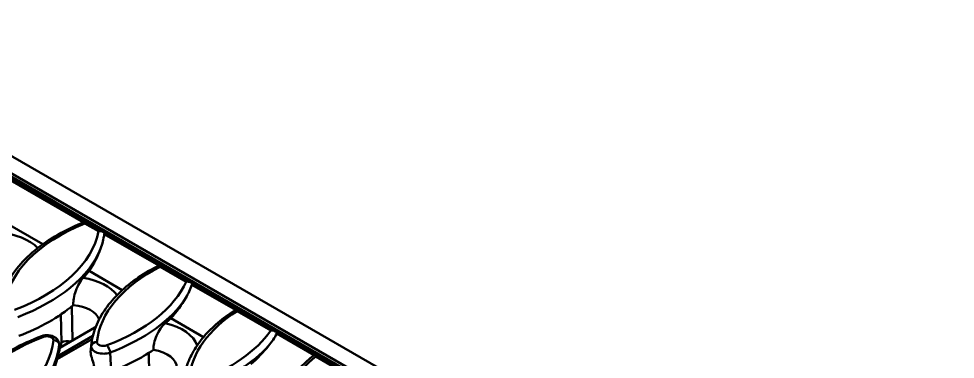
# Model space of a CAD drawing. Header units: millimetres. Extents: x 0 to 2219, y -32 to 1188.
# Drawn here: x 274.9 to 370.5, y 201 to 235.8 of the extents above; entities that cross this region are included whole.
import ezdxf

# ---------------------------------------------------------------- set-up
doc = ezdxf.new("R2010")
doc.units = ezdxf.units.MM
doc.header["$LTSCALE"] = 2
doc.layers.add('Sichtbar (ISO)', color=7, linetype='Continuous', lineweight=50)
doc.layers.add('Sichtbar schmal (ISO)', color=7, linetype='Continuous', lineweight=50)

msp = doc.modelspace()

# ---------------------------------------------------------------- linework, layer by layer
at = {"layer": 'Sichtbar (ISO)'}
for p, q in [((391.2896, 154.1523), (249.8683, 235.802)), ((270.2754, 221.897), (278.6758, 217.047)), ((278.6412, 217.0629), (270.3028, 221.8771)), ((270.3621, 221.6095), (281.7246, 215.0494)), ((277.3684, 212.7396), (273.5194, 214.9618)), ((283.5179, 214.014), (281.7246, 215.0494)), ((283.7167, 213.8992), (283.5179, 214.014)), ((283.7167, 213.8992), (289.3664, 210.6374)), ((292.4749, 208.8427), (289.3664, 210.6374)), ((285.4834, 208.0544), (282.0898, 210.0137)), ((292.7094, 208.7073), (292.4749, 208.8427)), ((292.7094, 208.7073), (297.1875, 206.1218)), ((301.1466, 203.8361), (297.1876, 206.1218)), ((297.1876, 206.1218), (297.1876, 206.1218)), ((293.785, 203.2615), (290.4437, 205.1905)), ((279.0989, 202.1552), (282.7017, 204.2353)), ((301.4113, 203.6832), (301.1466, 203.8361)), ((301.4113, 203.6832), (305.1848, 201.5046)), ((279.0557, 202.5583), (279.106, 202.0892)), ((282.3131, 202.3855), (282.2713, 201.9965)), ((305.1868, 201.5034), (305.1853, 201.5043)), ((309.5855, 198.9639), (305.1868, 201.5034))]:
    msp.add_line(p, q, dxfattribs=at)
for centre, major_axis, ratio, start_param, end_param in [((278.7937, 217.1465), (-0.2083, -0.0079), 0.5609323, 0.7280661, 0.9476211), ((278.6097, 216.5694), (0.0141, 0.5142), 0.2834134, 5.114808, 5.9113908), ((269.267, 214.1683), (14.4333, 1.1495), 0.688854, 5.978372, 6.1289487), ((263.8208, 214.208), (-19.9384, -1.4035), 0.6188024, 2.6837761, 2.8725077), ((263.9135, 214.7051), (-19.91, 0), 0.5773503, 2.6535477, 2.7211887), ((280.0152, 209.8045), (12.9143, 2.3285), 0.6955785, 5.7517842, 5.9004544), ((273.249, 210.7154), (-19.9238, -1.4024), 0.6188024, 2.5668764, 2.7461181), ((263.9135, 213.0721), (-20.085, 0), 0.5773503, 2.1505075, 2.5410656), ((279.9898, 204.6942), (3.2, 0), 0.5773503, 0.1980753, 1.4156219), ((273.3416, 211.0763), (-19.91, 0), 0.5773503, 2.5508831, 2.604055), ((290.1647, 205.3697), (11.9062, 3.1918), 0.6712851, 5.547758, 5.696791), ((273.3416, 209.4433), (-20.085, 0), 0.5773503, 2.1505075, 2.4383975), ((287.8465, 200.1581), (3.2, 0), 0.5773503, 6.2481417, 7.5963063), ((282.6771, 207.2228), (-19.9092, -1.4014), 0.6188024, 2.4532786, 2.6265947), ((259.1995, 202.9113), (19.91, 0), 0.5773503, 6.1148977, 6.1429316)]:
    msp.add_ellipse(centre, major_axis=major_axis, ratio=ratio, start_param=start_param, end_param=end_param, dxfattribs=at)
for points, knots in [([(281.7202, 215.0497), (280.7204, 214.6598), (279.7798, 214.216), (278.0473, 213.2324), (277.2554, 212.6927), (275.8468, 211.5312), (275.23, 210.9093), (274.1952, 209.5992), (273.7773, 208.9108), (273.1617, 207.4887), (272.9645, 206.7549), (272.885, 206.0144)], [2.95021188, 2.95021188, 2.95021188, 2.95021188, 3.133187, 3.133187, 3.31616211, 3.31616211, 3.49913723, 3.49913723, 3.68211235, 3.68211235, 3.86508746, 3.86508746, 3.86508746, 3.86508746]), ([(281.6739, 214.8757), (281.674, 214.8762), (281.6741, 214.8768), (281.6807, 214.9202), (281.6874, 214.9565), (281.7004, 215.0118), (281.7068, 215.0315), (281.717, 215.0488), (281.7209, 215.0515), (281.7246, 215.0494)], [-0.00071469, -0.00071469, -0.00071469, -0.00071469, 0, 0, 0.05614574, 0.05614574, 0.11035606, 0.11035606, 0.14665166, 0.14665166, 0.14665166, 0.14665166]), ([(283.5179, 214.014), (283.4711, 214.041), (283.4176, 214.0603), (283.3159, 214.0802), (283.2697, 214.0842), (283.1742, 214.083), (283.1252, 214.0777), (283.0752, 214.0678), (283.0745, 214.0677), (283.0737, 214.0675)], [0.37004796, 0.37004796, 0.37004796, 0.37004796, 0.42048226, 0.42048226, 0.4590929, 0.4590929, 0.49811289, 0.49811289, 0.49872151, 0.49872151, 0.49872151, 0.49872151]), ([(283.6506, 213.7767), (283.6511, 213.7801), (283.6516, 213.7834), (283.6525, 213.7892), (283.653, 213.7918), (283.6537, 213.7959), (283.654, 213.7975), (283.6546, 213.8006), (283.6548, 213.8021), (283.6555, 213.8054), (283.6559, 213.8073), (283.6571, 213.8132), (283.658, 213.8171), (283.6653, 213.8476), (283.6737, 213.8686), (283.6904, 213.893), (283.6981, 213.8992), (283.7094, 213.9018), (283.7133, 213.9012), (283.7167, 213.8992)], [-0.37723627, -0.37723627, -0.37723627, -0.37723627, -0.37317926, -0.37317926, -0.3699298, -0.3699298, -0.36785471, -0.36785471, -0.3659181, -0.3659181, -0.36339902, -0.36339902, -0.35792657, -0.35792657, -0.31960397, -0.31960397, -0.29070642, -0.29070642, -0.27414611, -0.27414611, -0.27414611, -0.27414611]), ([(289.3656, 210.6374), (288.5586, 210.2393), (287.8045, 209.8025), (286.4207, 208.8604), (285.7911, 208.355), (284.6733, 207.2856), (284.1851, 206.7215), (283.3655, 205.5457), (283.0342, 204.9339), (282.5428, 203.6783), (282.3828, 203.0345), (282.3131, 202.3855)], [3.06331948, 3.06331948, 3.06331948, 3.06331948, 3.22367308, 3.22367308, 3.38402667, 3.38402667, 3.54438027, 3.54438027, 3.70473387, 3.70473387, 3.86508746, 3.86508746, 3.86508746, 3.86508746]), ([(289.3464, 210.446), (289.3464, 210.4466), (289.3465, 210.4471), (289.3489, 210.4956), (289.3516, 210.5363), (289.357, 210.5974), (289.3597, 210.6191), (289.3637, 210.6355), (289.3651, 210.6381), (289.3664, 210.6374)], [-0.00075249, -0.00075249, -0.00075249, -0.00075249, 0, 0, 0.06249259, 0.06249259, 0.1222276, 0.1222276, 0.15329503, 0.15329503, 0.15329503, 0.15329503]), ([(281.499, 209.3151), (281.4683, 209.2817), (281.4375, 209.2461), (281.264, 209.0326), (281.1231, 208.8126), (280.8721, 208.3233), (280.7622, 208.0592), (280.5962, 207.5333), (280.5375, 207.2761), (280.4848, 206.8487), (280.4774, 206.6791), (280.4844, 206.5195)], [-2.63741723, -2.63741723, -2.63741723, -2.63741723, -2.5881975, -2.5881975, -2.360308, -2.360308, -2.14360209, -2.14360209, -1.94586347, -1.94586347, -1.80675823, -1.80675823, -1.80675823, -1.80675823]), ([(292.4749, 208.8427), (292.4291, 208.8691), (292.3775, 208.889), (292.2736, 208.9141), (292.2222, 208.9207), (292.1161, 208.9239), (292.0614, 208.9204), (292.0058, 208.9118), (292.0049, 208.9117), (292.0041, 208.9116)], [0.37614005, 0.37614005, 0.37614005, 0.37614005, 0.42365803, 0.42365803, 0.46560045, 0.46560045, 0.50818732, 0.50818732, 0.50881868, 0.50881868, 0.50881868, 0.50881868]), ([(292.6, 208.6098), (292.6013, 208.6137), (292.6028, 208.6175), (292.605, 208.623), (292.6057, 208.6249), (292.607, 208.628), (292.6075, 208.6292), (292.6086, 208.6316), (292.6091, 208.6328), (292.6103, 208.6354), (292.6109, 208.6368), (292.6132, 208.6416), (292.6148, 208.6449), (292.6297, 208.6738), (292.645, 208.6925), (292.6721, 208.71), (292.6831, 208.7131), (292.699, 208.7118), (292.7045, 208.7101), (292.7094, 208.7073)], [-0.369997275, -0.369997275, -0.369997275, -0.369997275, -0.365252961, -0.365252961, -0.362832211, -0.362832211, -0.361171136, -0.361171136, -0.359550138, -0.359550138, -0.357605871, -0.357605871, -0.352805524, -0.352805524, -0.314503403, -0.314503403, -0.288599258, -0.288599258, -0.273960631, -0.273960631, -0.273960631, -0.273960631]), ([(297.1875, 206.1218), (296.5603, 205.7346), (295.9771, 205.3211), (294.9101, 204.447), (294.4263, 203.9866), (293.5682, 203.0255), (293.1939, 202.5248), (292.5647, 201.4911), (292.3098, 200.958), (291.928, 199.87), (291.8012, 199.3152), (291.7412, 198.7566)], [3.17500796, 3.17500796, 3.17500796, 3.17500796, 3.31302386, 3.31302386, 3.45103976, 3.45103976, 3.58905566, 3.58905566, 3.72707156, 3.72707156, 3.86508746, 3.86508746, 3.86508746, 3.86508746]), ([(297.2015, 205.9109), (297.2014, 205.9115), (297.2014, 205.9121), (297.1987, 205.9664), (297.1963, 206.0121), (297.1923, 206.0801), (297.1906, 206.104), (297.1886, 206.1192), (297.1881, 206.1215), (297.1876, 206.1218)], [-0.00079701, -0.00079701, -0.00079701, -0.00079701, 0, 0, 0.0700773, 0.0700773, 0.13623377, 0.13623377, 0.16112952, 0.16112952, 0.16112952, 0.16112952]), ([(289.8778, 204.6741), (289.8413, 204.6427), (289.8047, 204.609), (289.5988, 204.4068), (289.432, 204.1959), (289.1348, 203.7228), (289.0046, 203.4659), (288.8064, 202.9507), (288.7353, 202.6974), (288.6682, 202.2735), (288.6569, 202.1046), (288.662, 201.9446)], [-2.63744717, -2.63744717, -2.63744717, -2.63744717, -2.58820798, -2.58820798, -2.36030601, -2.36030601, -2.14359689, -2.14359689, -1.94586937, -1.94586937, -1.80677467, -1.80677467, -1.80677467, -1.80677467]), ([(301.1466, 203.8361), (301.1027, 203.8614), (301.0539, 203.8814), (300.9484, 203.9114), (300.8916, 203.9209), (300.774, 203.929), (300.713, 203.9275), (300.6511, 203.9204), (300.6503, 203.9203), (300.6494, 203.9202)], [0.38298223, 0.38298223, 0.38298223, 0.38298223, 0.42713138, 0.42713138, 0.47283396, 0.47283396, 0.5195031, 0.5195031, 0.52016002, 0.52016002, 0.52016002, 0.52016002]), ([(301.2675, 203.6056), (301.2677, 203.6059), (301.2678, 203.6062), (301.2701, 203.6101), (301.2722, 203.6137), (301.2753, 203.6186), (301.2763, 203.6201), (301.2779, 203.6226), (301.2786, 203.6236), (301.2799, 203.6255), (301.2805, 203.6264), (301.282, 203.6286), (301.2828, 203.6298), (301.2858, 203.6339), (301.288, 203.6368), (301.3093, 203.6637), (301.3305, 203.6799), (301.3657, 203.6921), (301.3792, 203.6931), (301.3987, 203.6892), (301.4053, 203.6867), (301.4113, 203.6832)], [-0.367232256, -0.367232256, -0.367232256, -0.367232256, -0.366895366, -0.366895366, -0.36221397, -0.36221397, -0.360233459, -0.360233459, -0.358803893, -0.358803893, -0.357504143, -0.357504143, -0.355771865, -0.355771865, -0.351403421, -0.351403421, -0.313473352, -0.313473352, -0.289142813, -0.289142813, -0.275585427, -0.275585427, -0.275585427, -0.275585427]), ([(277.2418, 203.3463), (276.217, 202.9589), (275.252, 202.5155), (273.4737, 201.5287), (272.6604, 200.9855), (271.2131, 199.8136), (270.5792, 199.185), (269.5157, 197.8586), (269.086, 197.1607), (268.4539, 195.7178), (268.2517, 194.9726), (268.171, 194.2205)], [2.93590568, 2.93590568, 2.93590568, 2.93590568, 3.12174204, 3.12174204, 3.30757839, 3.30757839, 3.49341475, 3.49341475, 3.67925111, 3.67925111, 3.86508746, 3.86508746, 3.86508746, 3.86508746]), ([(279.0557, 202.5583), (279.0457, 202.6511), (279.0196, 202.7403), (278.9417, 202.909), (278.8876, 202.9858), (278.7531, 203.1332), (278.6695, 203.197), (278.4706, 203.3153), (278.3526, 203.3613), (278.0992, 203.4279), (277.9631, 203.4451), (277.6914, 203.4477), (277.5559, 203.4333), (277.3623, 203.3873), (277.3016, 203.3689), (277.2418, 203.3463)], [0.8473015, 0.8473015, 0.8473015, 0.8473015, 1.0461813, 1.0461813, 1.2705319, 1.2705319, 1.5560441, 1.5560441, 1.9290652, 1.9290652, 2.3395873, 2.3395873, 2.7469542, 2.7469542, 2.9359057, 2.9359057, 2.9359057, 2.9359057]), ([(279.1012, 202.0502), (279.0988, 202.0421), (279.0964, 202.0338), (279.0549, 201.8884), (279.0046, 201.6764), (278.9371, 201.3993), (278.9258, 201.3528), (278.914, 201.3044)], [0.70958265, 0.70958265, 0.70958265, 0.70958265, 0.73010989, 0.73010989, 1.0546565, 1.0546565, 1.11670002, 1.11670002, 1.11670002, 1.11670002]), ([(282.6669, 199.7804), (282.6636, 199.9685), (282.6361, 200.1727), (282.5277, 200.6445), (282.4366, 200.9151), (282.338, 201.2652), (282.3109, 201.3694), (282.2712, 201.5719), (282.2589, 201.6704), (282.2552, 201.805), (282.2568, 201.8524), (282.2612, 201.8989)], [0.04336489, 0.04336489, 0.04336489, 0.04336489, 0.19996601, 0.19996601, 0.39993202, 0.39993202, 0.47560066, 0.47560066, 0.55126929, 0.55126929, 0.59299387, 0.59299387, 0.59299387, 0.59299387]), ([(282.2612, 201.8989), (282.2636, 201.9226), (282.266, 201.9462), (282.2694, 201.9786), (282.2704, 201.9876), (282.2713, 201.9965)], [0.709582647, 0.709582647, 0.709582647, 0.709582647, 0.73010989, 0.73010989, 0.738013886, 0.738013886, 0.738013886, 0.738013886]), ([(278.8282, 200.9859), (278.7487, 200.7166), (278.6523, 200.3914), (278.4161, 199.6055), (278.2711, 199.1335), (278.057, 198.3451), (277.9598, 197.9595), (277.8943, 197.5126), (277.8815, 197.4), (277.8705, 197.1928), (277.8714, 197.0975), (277.8782, 197.0156)], [-1.1741314, -1.1741314, -1.1741314, -1.1741314, -0.8282199, -0.8282199, -0.4165788, -0.4165788, -0.1554996, -0.1554996, -0.0777498, -0.0777498, -0.0059838, -0.0059838, -0.0059838, -0.0059838]), ([(305.1848, 201.5046), (304.7217, 201.1458), (304.2927, 200.7702), (303.5093, 199.9889), (303.1549, 199.5833), (302.5264, 198.7463), (302.2524, 198.3149), (301.7902, 197.4315), (301.6021, 196.9796), (301.3168, 196.0618), (301.2196, 195.5961), (301.1693, 195.1277)], [3.28649149, 3.28649149, 3.28649149, 3.28649149, 3.40221068, 3.40221068, 3.51792988, 3.51792988, 3.63364907, 3.63364907, 3.74936827, 3.74936827, 3.86508746, 3.86508746, 3.86508746, 3.86508746]), ([(305.239, 201.2704), (305.2389, 201.271), (305.2388, 201.2717), (305.2296, 201.3329), (305.2208, 201.3847), (305.2049, 201.4605), (305.1977, 201.487), (305.1898, 201.5008), (305.1883, 201.5026), (305.1868, 201.5034)], [-0.00085051, -0.00085051, -0.00085051, -0.00085051, 0, 0, 0.07930364, 0.07930364, 0.15301084, 0.15301084, 0.17054122, 0.17054122, 0.17054122, 0.17054122])]:
    msp.add_open_spline(points, degree=3, knots=knots, dxfattribs=at)
for points in [[(282.7017, 204.2353), (282.7285, 204.2508), (282.7543, 204.2662), (282.7789, 204.2815)], [(279.106, 202.0892), (279.1071, 202.0786), (279.1055, 202.0653), (279.1012, 202.0502)]]:
    msp.add_open_spline(points, degree=3, dxfattribs=at)
at = {"layer": 'Sichtbar schmal (ISO)'}
for p, q in [((389.734, 153.2542), (248.3126, 234.9038)), ((270.0891, 221.6065), (281.5571, 214.9854)), ((278.6412, 217.0629), (278.5784, 216.8658)), ((278.6758, 217.047), (313.9992, 196.6531)), ((281.6739, 214.8757), (283.0737, 214.0675)), ((283.6506, 213.7767), (289.2166, 210.5632)), ((289.3464, 210.446), (292.0041, 208.9116)), ((292.6, 208.6098), (297.0537, 206.0384)), ((280.3298, 206.391), (280.412, 202.9133)), ((297.2015, 205.9109), (300.6494, 203.9202)), ((279.2863, 202.6971), (279.2186, 205.563)), ((282.4179, 203.0585), (278.8282, 200.9859)), ((278.914, 201.3044), (282.4882, 203.368)), ((301.2675, 203.6056), (305.0667, 201.4121)), ((279.0561, 202.4733), (279.1012, 202.0502)), ((279.0748, 202.3798), (279.2863, 202.6971)), ((282.3063, 202.3191), (282.2612, 201.8989)), ((284.2359, 201.6759), (284.3438, 199.7418)), ((288.1917, 201.6356), (288.2437, 199.4355)), ((305.239, 201.2704), (309.0611, 199.0637))]:
    msp.add_line(p, q, dxfattribs=at)
for centre, major_axis, ratio, start_param, end_param in [((292.7348, 205.7512), (-19.2902, 0), 0.5773503, 5.3230334, 6.2270729), ((272.1331, 210.8632), (-5.3909, 0), 0.5773503, 3.6431481, 4.572068), ((263.9135, 215.3583), (19.2902, 0), 0.5773503, 5.2921002, 6.1670239), ((263.9135, 214.9111), (19.8879, 0), 0.5773503, 5.2921002, 6.0520661), ((302.1629, 202.1224), (-19.2902, 0), 0.5773503, 5.4390873, 6.2270729), ((279.9898, 206.3271), (-5.3909, 0), 0.5773503, 3.5431354, 4.4286368), ((273.3416, 211.7295), (19.2902, 0), 0.5773503, 5.2921002, 6.027387), ((273.3416, 211.2823), (19.8879, 0), 0.5773503, 5.2921002, 5.9252827), ((311.591, 198.4935), (-19.2902, 0), 0.5773503, 5.5543507, 6.2270729), ((287.8465, 201.7911), (5.3909, 0), 0.5773503, 0.1975008, 1.1844718), ((283.8017, 202.33), (-1.1, 1.9053), 0.5773503, 6.2182806, 6.2831853), ((282.7697, 208.1006), (19.2902, 0), 0.5773503, 5.2921002, 5.8984062), ((288.0208, 193.9574), (-19.2902, 0), 0.5773503, 5.2921002, 6.2270729), ((259.1995, 203.5645), (19.2902, 0), 0.5773503, 5.2921002, 6.2270729), ((277.454, 202.7851), (-0.2122, 0.5612), 0.4472624, 5.5814881, 6.2831853), ((277.8101, 202.9609), (0.6502, 0), 0.5773503, 6.2270729, 8.4336928), ((278.4593, 202.45), (0.5972, -0.0581), 0.8152115, 0.1664141, 1.6499439), ((279.8518, 202.3535), (-0.7998, -0.0189), 0.6216604, 4.2225069, 5.4829222), ((282.9031, 202.2571), (-0.5972, 0.0581), 0.8152115, 4.7915366, 6.2750665), ((283.5523, 202.7259), (-0.6502, 0), 0.5773503, 6.2270729, 8.4336928), ((259.1995, 203.1173), (19.8879, 0), 0.5773503, 5.2921002, 6.2270729), ((277.8101, 202.5137), (1.2479, 0), 0.5773503, 6.2270729, 6.3450887), ((278.7193, 203.0384), (-0.2035, -1.3266), 0.4643657, 0.9392608, 1.3823666), ((283.5523, 202.2787), (-1.2479, 0), 0.5773503, 6.2270729, 8.4336928), ((302.1629, 201.6752), (-19.8879, 0), 0.5773503, 6.221282, 6.2270729), ((283.9084, 201.9219), (0.2122, -0.5612), 0.4472624, 0.9563656, 2.4398955), ((282.7697, 207.6534), (19.8879, 0), 0.5773503, 5.2921002, 5.8054748), ((321.0191, 194.8646), (-19.2902, 0), 0.5773503, 5.6703756, 6.2270729)]:
    msp.add_ellipse(centre, major_axis=major_axis, ratio=ratio, start_param=start_param, end_param=end_param, dxfattribs=at)

doc.saveas('drawing.dxf')
